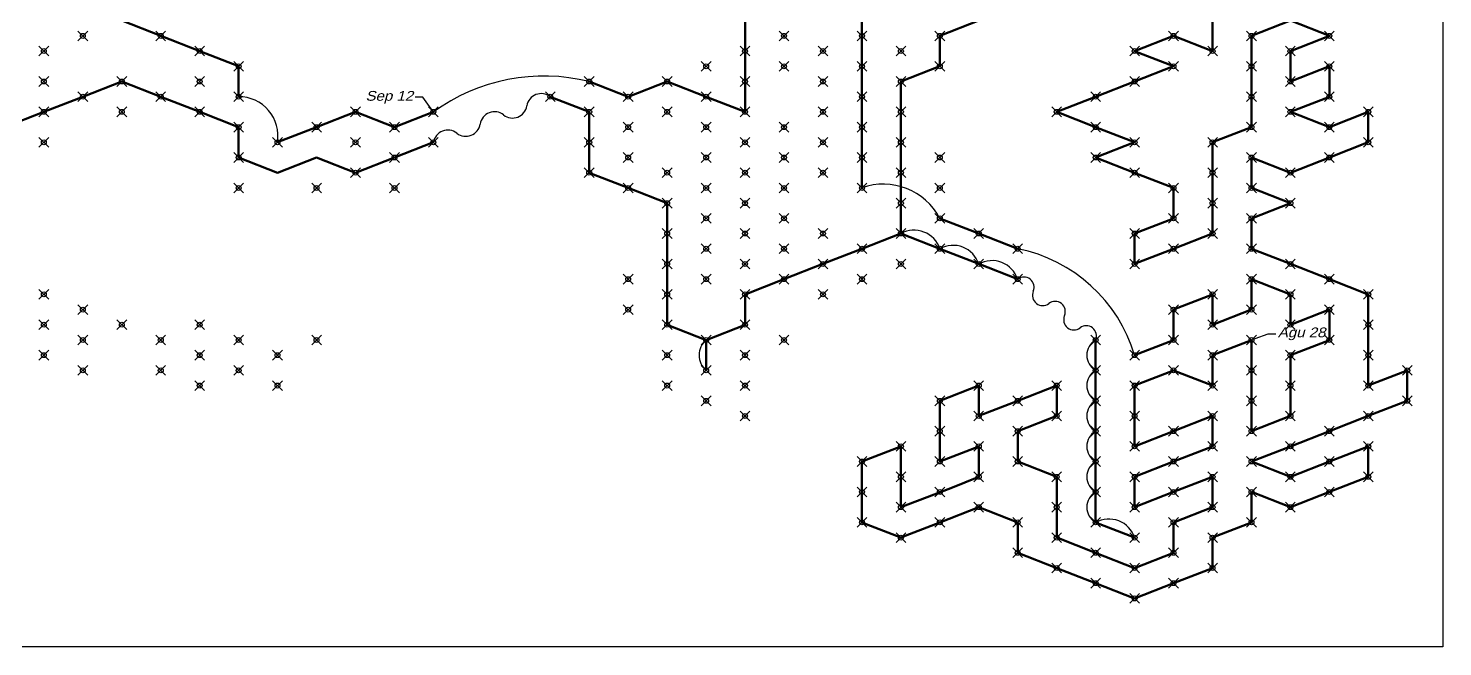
# Model space of a CAD drawing. Header units: millimetres. Extents: x 0 to 2180, y 0 to 1819.
# Drawn here: x 734 to 2180, y 0 to 633 of the extents above; entities that cross this region are included whole.
import ezdxf
from ezdxf import colors
from ezdxf.entities.mleader import LeaderData, LeaderLine
from ezdxf.math import Vec2, Vec3

# ---------------------------------------------------------------- set-up
doc = ezdxf.new("R2010")
doc.units = ezdxf.units.MM
doc.header["$PDMODE"] = 35
doc.header["$PDSIZE"] = 5
for name, color, linetype in [('1 grd', 255, 'Continuous'), ('2 grd', 3, 'Continuous'), ('3 grd', 231, 'Continuous'), ('4 grd', 150, 'Continuous'), ('date', 253, 'Continuous'), ('path 0', 253, 'Continuous'), ('path 2.1', 2, 'Continuous'), ('path 2.2', 51, 'Continuous')]:
    doc.layers.add(name, color=color, linetype=linetype)
doc.styles.get("Standard").update_dxf_attribs({"font": 'arial.ttf'})
picture_1 = doc.add_image_def('image1.jpg', size_in_pixel=(6180, 5155))

msp = doc.modelspace()

# ---------------------------------------------------------------- linework, layer by layer
at = {"layer": '1 grd'}
for p in [(1984.7, 624.7), (1666.1, 593.6), (829.9, 578.1), (1467, 578.1), (1267.9, 562.5), (1068.8, 547), (1148.4, 547), (1586.5, 531.4), (750.2, 515.9), (1148.4, 515.9), (1865.2, 515.9), (949.3, 500.3), (1347.5, 469.2), (1666.1, 438.1), (1745.7, 375.9), (2064.3, 375.9), (750.2, 329.3), (1387.4, 329.3), (1825.4, 313.7), (1984.7, 313.7), (790, 282.6), (1427.2, 282.6), (989.1, 267.1), (1825.4, 220.5), (1666.1, 189.4), (1984.7, 189.4), (1865.2, 111.6)]:
    msp.add_point(p, dxfattribs=at)
at = {"layer": '2 grd'}
for p in [(750.2, 578.1), (790, 562.5), (869.7, 562.5), (750.2, 547), (829.9, 547), (909.5, 547), (949.3, 531.4), (750.2, 515.9), (989.1, 515.9), (949.3, 469.2), (750.2, 360.4), (790, 344.8), (750.2, 329.3), (829.9, 329.3), (909.5, 329.3), (790, 313.7), (869.7, 313.7), (949.3, 313.7), (1029, 313.7), (750.2, 298.2), (909.5, 298.2), (989.1, 298.2), (869.7, 282.6), (949.3, 282.6), (909.5, 267.1)]:
    msp.add_point(p, dxfattribs=at)
at = {"layer": '3 grd'}
for p in [(790, 624.7), (869.7, 624.7), (1506.8, 624.7), (1586.5, 624.7), (1666.1, 624.7), (750.2, 609.2), (909.5, 609.2), (1467, 609.2), (1546.6, 609.2), (1626.3, 609.2), (949.3, 593.6), (1427.2, 593.6), (1506.8, 593.6), (1586.5, 593.6), (909.5, 578.1), (1307.7, 578.1), (1387.4, 578.1), (1546.6, 578.1), (1626.3, 578.1), (869.7, 562.5), (949.3, 562.5), (1347.5, 562.5), (1427.2, 562.5), (1586.5, 562.5), (1307.7, 547), (1387.4, 547), (1467, 547), (1546.6, 547), (1626.3, 547), (1029, 531.4), (1108.6, 531.4), (1347.5, 531.4), (1427.2, 531.4), (1506.8, 531.4), (1068.8, 515.9), (1307.7, 515.9), (1467, 515.9), (1546.6, 515.9), (1626.3, 515.9), (1108.6, 500.3), (1347.5, 500.3), (1427.2, 500.3), (1506.8, 500.3), (1586.5, 500.3), (1666.1, 500.3), (1068.8, 484.8), (1307.7, 484.8), (1387.4, 484.8), (1467, 484.8), (1546.6, 484.8), (1626.3, 484.8), (1029, 469.2), (1108.6, 469.2), (1427.2, 469.2), (1506.8, 469.2), (1586.5, 469.2), (1666.1, 469.2), (1387.4, 453.7), (1467, 453.7), (1626.3, 453.7), (1427.2, 438.1), (1506.8, 438.1), (1387.4, 422.6), (1467, 422.6), (1546.6, 422.6), (1626.3, 422.6), (1705.9, 422.6), (1865.2, 422.6), (1944.9, 422.6), (1427.2, 407), (1506.8, 407), (1586.5, 407), (1666.1, 407), (1745.7, 407), (1905, 407), (1984.7, 407), (1387.4, 391.5), (1467, 391.5), (1546.6, 391.5), (1626.3, 391.5), (1705.9, 391.5), (1865.2, 391.5), (2024.5, 391.5), (1347.5, 375.9), (1427.2, 375.9), (1506.8, 375.9), (1586.5, 375.9), (1984.7, 375.9), (2064.3, 375.9), (1387.4, 360.4), (1467, 360.4), (1546.6, 360.4), (1944.9, 360.4), (2024.5, 360.4), (2104.1, 360.4), (1347.5, 344.8), (1905, 344.8), (1984.7, 344.8), (2064.3, 344.8), (1467, 329.3), (1944.9, 329.3), (2024.5, 329.3), (2104.1, 329.3), (1427.2, 313.7), (1506.8, 313.7), (1905, 313.7), (2064.3, 313.7), (1387.4, 298.2), (1467, 298.2), (1865.2, 298.2), (1944.9, 298.2), (2024.5, 298.2), (2104.1, 298.2), (1825.4, 282.6), (1905, 282.6), (1984.7, 282.6), (2144, 282.6), (1387.4, 267.1), (1467, 267.1), (1705.9, 267.1), (1785.6, 267.1), (1865.2, 267.1), (1944.9, 267.1), (2024.5, 267.1), (2104.1, 267.1), (1427.2, 251.5), (1666.1, 251.5), (1745.7, 251.5), (1825.4, 251.5), (1984.7, 251.5), (2144, 251.5), (1467, 236), (1705.9, 236), (1785.6, 236), (1865.2, 236), (1944.9, 236), (2024.5, 236), (2104.1, 236), (1666.1, 220.5), (1745.7, 220.5), (1905, 220.5), (1984.7, 220.5), (2064.3, 220.5), (1626.3, 204.9), (1705.9, 204.9), (1865.2, 204.9), (1944.9, 204.9), (2024.5, 204.9), (2104.1, 204.9), (1586.5, 189.4), (1745.7, 189.4), (1825.4, 189.4), (1905, 189.4), (2064.3, 189.4), (1626.3, 173.8), (1705.9, 173.8), (1785.6, 173.8), (1865.2, 173.8), (1944.9, 173.8), (2024.5, 173.8), (2104.1, 173.8), (1586.5, 158.3), (1666.1, 158.3), (1825.4, 158.3), (1905, 158.3), (1984.7, 158.3), (2064.3, 158.3), (1626.3, 142.7), (1705.9, 142.7), (1785.6, 142.7), (1865.2, 142.7), (1944.9, 142.7), (2024.5, 142.7), (1586.5, 127.2), (1666.1, 127.2), (1745.7, 127.2), (1825.4, 127.2), (1905, 127.2), (1984.7, 127.2), (1626.3, 111.6), (1785.6, 111.6), (1944.9, 111.6), (1745.7, 96.1), (1825.4, 96.1), (1905, 96.1), (1785.6, 80.5), (1865.2, 80.5), (1944.9, 80.5), (1825.4, 65), (1905, 65), (1865.2, 49.4)]:
    msp.add_point(p, dxfattribs=at)
at = {"layer": '4 grd'}
for p in [(1905, 624.7), (2064.3, 624.7), (1865.2, 609.2), (1944.9, 609.2), (2024.5, 609.2), (1905, 593.6), (1984.7, 593.6), (2064.3, 593.6), (1865.2, 578.1), (2024.5, 578.1), (1825.4, 562.5), (1984.7, 562.5), (2064.3, 562.5), (1785.6, 547), (2024.5, 547), (2104.1, 547), (1825.4, 531.4), (1984.7, 531.4), (2064.3, 531.4), (1944.9, 515.9), (2104.1, 515.9), (1825.4, 500.3), (1984.7, 500.3), (2064.3, 500.3), (1865.2, 484.8), (1944.9, 484.8), (2024.5, 484.8), (1905, 469.2), (1984.7, 469.2), (1944.9, 453.7), (2024.5, 453.7), (1905, 438.1), (1984.7, 438.1)]:
    msp.add_point(p, dxfattribs=at)
at = {"layer": 'path 0', "lineweight": 50}
for p, q in [((790, 562.5), (829.9, 578.1)), ((829.9, 578.1), (869.7, 562.5)), ((750.2, 547), (790, 562.5)), ((869.7, 562.5), (909.5, 547)), ((710.4, 531.4), (750.2, 547)), ((909.5, 547), (949.3, 531.4)), ((949.3, 531.4), (949.3, 500.3)), ((1108.6, 500.3), (1148.4, 515.9)), ((949.3, 500.3), (989.1, 484.8)), ((989.1, 484.8), (1029, 500.3)), ((1029, 500.3), (1068.8, 484.8)), ((1068.8, 484.8), (1108.6, 500.3))]:
    msp.add_line(p, q, dxfattribs=at)
at = {"layer": 'path 2.1', "lineweight": 50}
for p, q in [((1666.1, 624.7), (1705.9, 640.3)), ((1666.1, 593.6), (1666.1, 624.7)), ((1626.3, 578.1), (1666.1, 593.6)), ((1626.3, 547), (1626.3, 578.1)), ((1267.9, 562.5), (1307.7, 547)), ((1307.7, 547), (1307.7, 515.9)), ((1626.3, 515.9), (1626.3, 547)), ((1307.7, 515.9), (1307.7, 484.8)), ((1626.3, 484.8), (1626.3, 515.9)), ((1307.7, 484.8), (1347.5, 469.2)), ((1626.3, 453.7), (1626.3, 484.8)), ((1347.5, 469.2), (1387.4, 453.7)), ((1387.4, 453.7), (1387.4, 422.6)), ((1626.3, 422.6), (1626.3, 453.7)), ((1387.4, 422.6), (1387.4, 391.5)), ((1586.5, 407), (1626.3, 422.6)), ((1626.3, 422.6), (1666.1, 407)), ((1546.6, 391.5), (1586.5, 407)), ((1666.1, 407), (1705.9, 391.5)), ((1387.4, 391.5), (1387.4, 360.4)), ((1506.8, 375.9), (1546.6, 391.5)), ((1705.9, 391.5), (1745.7, 375.9)), ((1467, 360.4), (1506.8, 375.9)), ((1387.4, 360.4), (1387.4, 329.3)), ((1467, 329.3), (1467, 360.4)), ((1387.4, 329.3), (1427.2, 313.7)), ((1427.2, 313.7), (1467, 329.3)), ((1427.2, 313.7), (1427.2, 282.6)), ((1825.4, 313.7), (1825.4, 282.6)), ((1825.4, 282.6), (1825.4, 251.5)), ((1825.4, 251.5), (1825.4, 220.5)), ((1825.4, 220.5), (1825.4, 189.4)), ((1825.4, 189.4), (1825.4, 158.3)), ((1825.4, 158.3), (1825.4, 127.2)), ((1825.4, 127.2), (1865.2, 111.6))]:
    msp.add_line(p, q, dxfattribs=at)
at = {"layer": 'path 2.1'}
for centre, radius, start, end in [((1258.7, 550.7), 15, 52.2632, 170.3967), ((1229.3, 555.7), 15, 232.2632, 350.3967), ((1211, 532.1), 15, 52.2632, 170.3967), ((1163.2, 513.4), 15, 52.2632, 170.3967), ((1181.5, 537), 15, 232.2632, 350.3967), ((1639.8, 398.3), 27.7, 18.293, 119.0472), ((1679.6, 382.8), 27.7, 18.293, 119.0472), ((1719.4, 367.2), 27.7, 18.293, 119.0472), ((1752.1, 367.7), 10.4, 336.3735, 127.6488), ((1771.2, 359.3), 10.4, 156.3735, 307.6488), ((1784, 342.8), 10.4, 336.3735, 127.6488), ((1803.1, 334.4), 10.4, 156.3735, 307.6488), ((1815.8, 317.9), 10.4, 336.3735, 127.6488), ((1440.6, 298.2), 20.6, 130.8548, 229.1452), ((1834.2, 298.2), 17.9, 119.6138, 240.3862), ((1834.2, 267.1), 17.9, 119.6138, 240.3862), ((1834.2, 236), 17.9, 119.6138, 240.3862), ((1834.2, 204.9), 17.9, 119.6138, 240.3862), ((1834.2, 173.8), 17.9, 119.6138, 240.3862), ((1834.2, 142.7), 17.9, 119.6138, 240.3862), ((1838.9, 102.9), 27.7, 18.293, 119.0472)]:
    msp.add_arc(centre, radius, start, end, dxfattribs=at)
at = {"layer": 'path 2.2', "lineweight": 50}
for p, q in [((1586.5, 624.7), (1586.5, 655.8)), ((869.7, 624.7), (829.9, 640.3)), ((1467, 640.3), (1467, 609.2)), ((1944.9, 640.3), (1944.9, 609.2)), ((1984.7, 624.7), (2024.5, 640.3)), ((2024.5, 640.3), (2064.3, 624.7)), ((909.5, 609.2), (869.7, 624.7)), ((1586.5, 593.6), (1586.5, 624.7)), ((1905, 624.7), (1865.2, 609.2)), ((1944.9, 609.2), (1905, 624.7)), ((1984.7, 593.6), (1984.7, 624.7)), ((2064.3, 624.7), (2024.5, 609.2)), ((949.3, 593.6), (909.5, 609.2)), ((1467, 609.2), (1467, 578.1)), ((1865.2, 609.2), (1905, 593.6)), ((2024.5, 609.2), (2024.5, 578.1)), ((949.3, 562.5), (949.3, 593.6)), ((1586.5, 562.5), (1586.5, 593.6)), ((1905, 593.6), (1865.2, 578.1)), ((1984.7, 562.5), (1984.7, 593.6)), ((2024.5, 578.1), (2064.3, 593.6)), ((2064.3, 593.6), (2064.3, 562.5)), ((1347.5, 562.5), (1307.7, 578.1)), ((1387.4, 578.1), (1347.5, 562.5)), ((1427.2, 562.5), (1387.4, 578.1)), ((1467, 578.1), (1467, 547)), ((1865.2, 578.1), (1825.4, 562.5)), ((1467, 547), (1427.2, 562.5)), ((1586.5, 531.4), (1586.5, 562.5)), ((1825.4, 562.5), (1785.6, 547)), ((1984.7, 531.4), (1984.7, 562.5)), ((2064.3, 562.5), (2024.5, 547)), ((1068.8, 547), (1029, 531.4)), ((1108.6, 531.4), (1068.8, 547)), ((1148.4, 547), (1108.6, 531.4)), ((1785.6, 547), (1825.4, 531.4)), ((2024.5, 547), (2064.3, 531.4)), ((2064.3, 531.4), (2104.1, 547)), ((2104.1, 547), (2104.1, 515.9)), ((1029, 531.4), (989.1, 515.9)), ((1586.5, 500.3), (1586.5, 531.4)), ((1825.4, 531.4), (1865.2, 515.9)), ((1944.9, 515.9), (1984.7, 531.4)), ((1865.2, 515.9), (1825.4, 500.3)), ((1944.9, 484.8), (1944.9, 515.9)), ((2104.1, 515.9), (2064.3, 500.3)), ((1586.5, 469.2), (1586.5, 500.3)), ((1825.4, 500.3), (1865.2, 484.8)), ((2024.5, 484.8), (1984.7, 500.3)), ((1984.7, 500.3), (1984.7, 469.2)), ((2064.3, 500.3), (2024.5, 484.8)), ((1865.2, 484.8), (1905, 469.2)), ((1944.9, 453.7), (1944.9, 484.8)), ((1905, 469.2), (1905, 438.1)), ((1984.7, 469.2), (2024.5, 453.7)), ((1944.9, 453.7), (1944.9, 422.6)), ((2024.5, 453.7), (1984.7, 438.1)), ((1705.9, 422.6), (1666.1, 438.1)), ((1865.2, 422.6), (1905, 438.1)), ((1984.7, 438.1), (1984.7, 407)), ((1745.7, 407), (1705.9, 422.6)), ((1865.2, 391.5), (1865.2, 422.6)), ((1944.9, 422.6), (1905, 407)), ((1905, 407), (1865.2, 391.5)), ((1984.7, 407), (2024.5, 391.5)), ((2024.5, 391.5), (2064.3, 375.9)), ((2024.5, 360.4), (1984.7, 375.9)), ((1984.7, 375.9), (1984.7, 344.8)), ((2064.3, 375.9), (2104.1, 360.4)), ((1944.9, 360.4), (1905, 344.8)), ((1944.9, 329.3), (1944.9, 360.4)), ((2024.5, 329.3), (2024.5, 360.4)), ((2104.1, 360.4), (2104.1, 329.3)), ((1905, 344.8), (1905, 313.7)), ((1984.7, 344.8), (1944.9, 329.3)), ((2064.3, 344.8), (2024.5, 329.3)), ((2064.3, 313.7), (2064.3, 344.8)), ((2104.1, 329.3), (2104.1, 298.2)), ((1905, 313.7), (1865.2, 298.2)), ((1944.9, 298.2), (1984.7, 313.7)), ((1984.7, 313.7), (1984.7, 282.6)), ((2024.5, 298.2), (2064.3, 313.7)), ((1944.9, 267.1), (1944.9, 298.2)), ((2024.5, 267.1), (2024.5, 298.2)), ((2104.1, 298.2), (2104.1, 267.1)), ((1865.2, 267.1), (1905, 282.6)), ((1905, 282.6), (1944.9, 267.1)), ((1984.7, 282.6), (1984.7, 251.5)), ((2104.1, 267.1), (2144, 282.6)), ((2144, 282.6), (2144, 251.5)), ((1666.1, 251.5), (1705.9, 267.1)), ((1705.9, 267.1), (1705.9, 236)), ((1745.7, 251.5), (1785.6, 267.1)), ((1785.6, 267.1), (1785.6, 236)), ((1865.2, 236), (1865.2, 267.1)), ((2024.5, 236), (2024.5, 267.1)), ((1666.1, 220.5), (1666.1, 251.5)), ((1705.9, 236), (1745.7, 251.5)), ((1984.7, 251.5), (1984.7, 220.5)), ((2144, 251.5), (2104.1, 236)), ((1785.6, 236), (1745.7, 220.5)), ((1865.2, 204.9), (1865.2, 236)), ((1944.9, 236), (1905, 220.5)), ((1944.9, 204.9), (1944.9, 236)), ((1984.7, 220.5), (2024.5, 236)), ((2104.1, 236), (2064.3, 220.5)), ((1666.1, 189.4), (1666.1, 220.5)), ((1745.7, 220.5), (1745.7, 189.4)), ((1905, 220.5), (1865.2, 204.9)), ((2064.3, 220.5), (2024.5, 204.9)), ((1586.5, 189.4), (1626.3, 204.9)), ((1626.3, 204.9), (1626.3, 173.8)), ((1705.9, 204.9), (1666.1, 189.4)), ((1705.9, 173.8), (1705.9, 204.9)), ((1905, 189.4), (1944.9, 204.9)), ((2024.5, 204.9), (1984.7, 189.4)), ((2064.3, 189.4), (2104.1, 204.9)), ((2104.1, 204.9), (2104.1, 173.8)), ((1586.5, 158.3), (1586.5, 189.4)), ((1745.7, 189.4), (1785.6, 173.8)), ((1865.2, 173.8), (1905, 189.4)), ((1984.7, 189.4), (2024.5, 173.8)), ((2024.5, 173.8), (2064.3, 189.4)), ((1626.3, 173.8), (1626.3, 142.7)), ((1677.3, 162.1), (1705.9, 173.8)), ((1785.6, 173.8), (1785.6, 142.7)), ((1865.2, 142.7), (1865.2, 173.8)), ((1944.9, 173.8), (1905, 158.3)), ((1944.9, 142.7), (1944.9, 173.8)), ((2104.1, 173.8), (2064.3, 158.3)), ((1626.3, 142.7), (1677.3, 162.1)), ((1586.5, 127.2), (1586.5, 158.3)), ((1905, 158.3), (1865.2, 142.7)), ((2024.5, 142.7), (1984.7, 158.3)), ((1984.7, 158.3), (1984.7, 127.2)), ((2064.3, 158.3), (2024.5, 142.7)), ((1705.9, 142.7), (1666.1, 127.2)), ((1745.7, 127.2), (1705.9, 142.7)), ((1785.6, 142.7), (1785.6, 111.6)), ((1905, 127.2), (1944.9, 142.7)), ((1626.3, 111.6), (1586.5, 127.2)), ((1666.1, 127.2), (1626.3, 111.6)), ((1745.7, 96.1), (1745.7, 127.2)), ((1905, 96.1), (1905, 127.2)), ((1984.7, 127.2), (1944.9, 111.6)), ((1785.6, 111.6), (1825.4, 96.1)), ((1944.9, 111.6), (1944.9, 80.5)), ((1785.6, 80.5), (1745.7, 96.1)), ((1825.4, 96.1), (1865.2, 80.5)), ((1865.2, 80.5), (1905, 96.1)), ((1825.4, 65), (1785.6, 80.5)), ((1944.9, 80.5), (1905, 65)), ((1865.2, 49.4), (1825.4, 65)), ((1905, 65), (1865.2, 49.4))]:
    msp.add_line(p, q, dxfattribs=at)
at = {"layer": 'path 2.2'}
for centre, radius, start, end in [((1261.6, 390.8), 192.8, 76.1633, 125.9319), ((949.5, 522.4), 40.1, 350.6582, 90.3124), ((1608.6, 408.5), 64.6, 27.2682, 110.0719), ((1715, 253.3), 156.8, 16.6382, 78.6864)]:
    msp.add_arc(centre, radius, start, end, dxfattribs=at)

# ---------------------------------------------------------------- pictures from other files: only their frames are drawn
image = msp.add_image(picture_1, insert=(0, 0), size_in_units=(2180.2, 1818.6), dxfattribs=dict(brightness=30, fade=80))
image.dxf.flags = 7

# ---------------------------------------------------------------- leaders
at = {"layer": 'date'}
ml = msp.add_multileader_mtext('Standard', dxfattribs=at)
ml.set_content('{\\Q15;\\W1.1;Sep 12}', color=256)
ml.set_leader_properties()
ml.build(insert=Vec2(0, 0))
ctx = ml.context
ctx.base_point, ctx.char_height, ctx.plane_origin = Vec3(1075.7, 562.1), 10, Vec3(1147.1, 562.1)
ctx.text_align_type = 2
notes = []
notes.append((ctx, [(0, (1, 1, 0), (1137.7, 562.1), (-1, 0), 8, [(0, [(1148.4, 547)], 0, [])])]))
ctx.mtext.insert, ctx.mtext.alignment, ctx.mtext.flow_direction = Vec3(1127.7, 568.4), 3, 5
ml = msp.add_multileader_mtext('Standard', dxfattribs=at)
ml.set_content('{\\Q15;\\W1.1;Agu 28}', color=256)
ml.set_leader_properties()
ml.build(insert=Vec2(0, 0))
ctx = ml.context
ctx.base_point, ctx.char_height, ctx.plane_origin = Vec3(2009.6, 320), 10, Vec3(1983.2, 309.9)
notes.append((ctx, [(1, (1, 1, 0), (2001.6, 320), (1, 0), 8, [(0, [(1984.7, 313.7)], 0, [])])]))
ctx.mtext.insert, ctx.mtext.flow_direction = Vec3(2011.6, 326.5), 5
for ctx, leaders in notes:
    for number, flags, end, landing, length, lines in leaders:
        leader = LeaderData()
        leader.index, (leader.has_last_leader_line, leader.has_dogleg_vector, leader.attachment_direction) = number, flags
        leader.last_leader_point, leader.dogleg_vector, leader.dogleg_length = Vec3(end), Vec3(landing), length
        for number, points, colour, breaks in lines:
            line = LeaderLine()
            line.index, line.vertices, line.color, line.breaks = number, Vec3.list(points), colors.encode_raw_color(colour), breaks
            leader.lines.append(line)
        ctx.leaders.append(leader)

doc.saveas('drawing.dxf')
